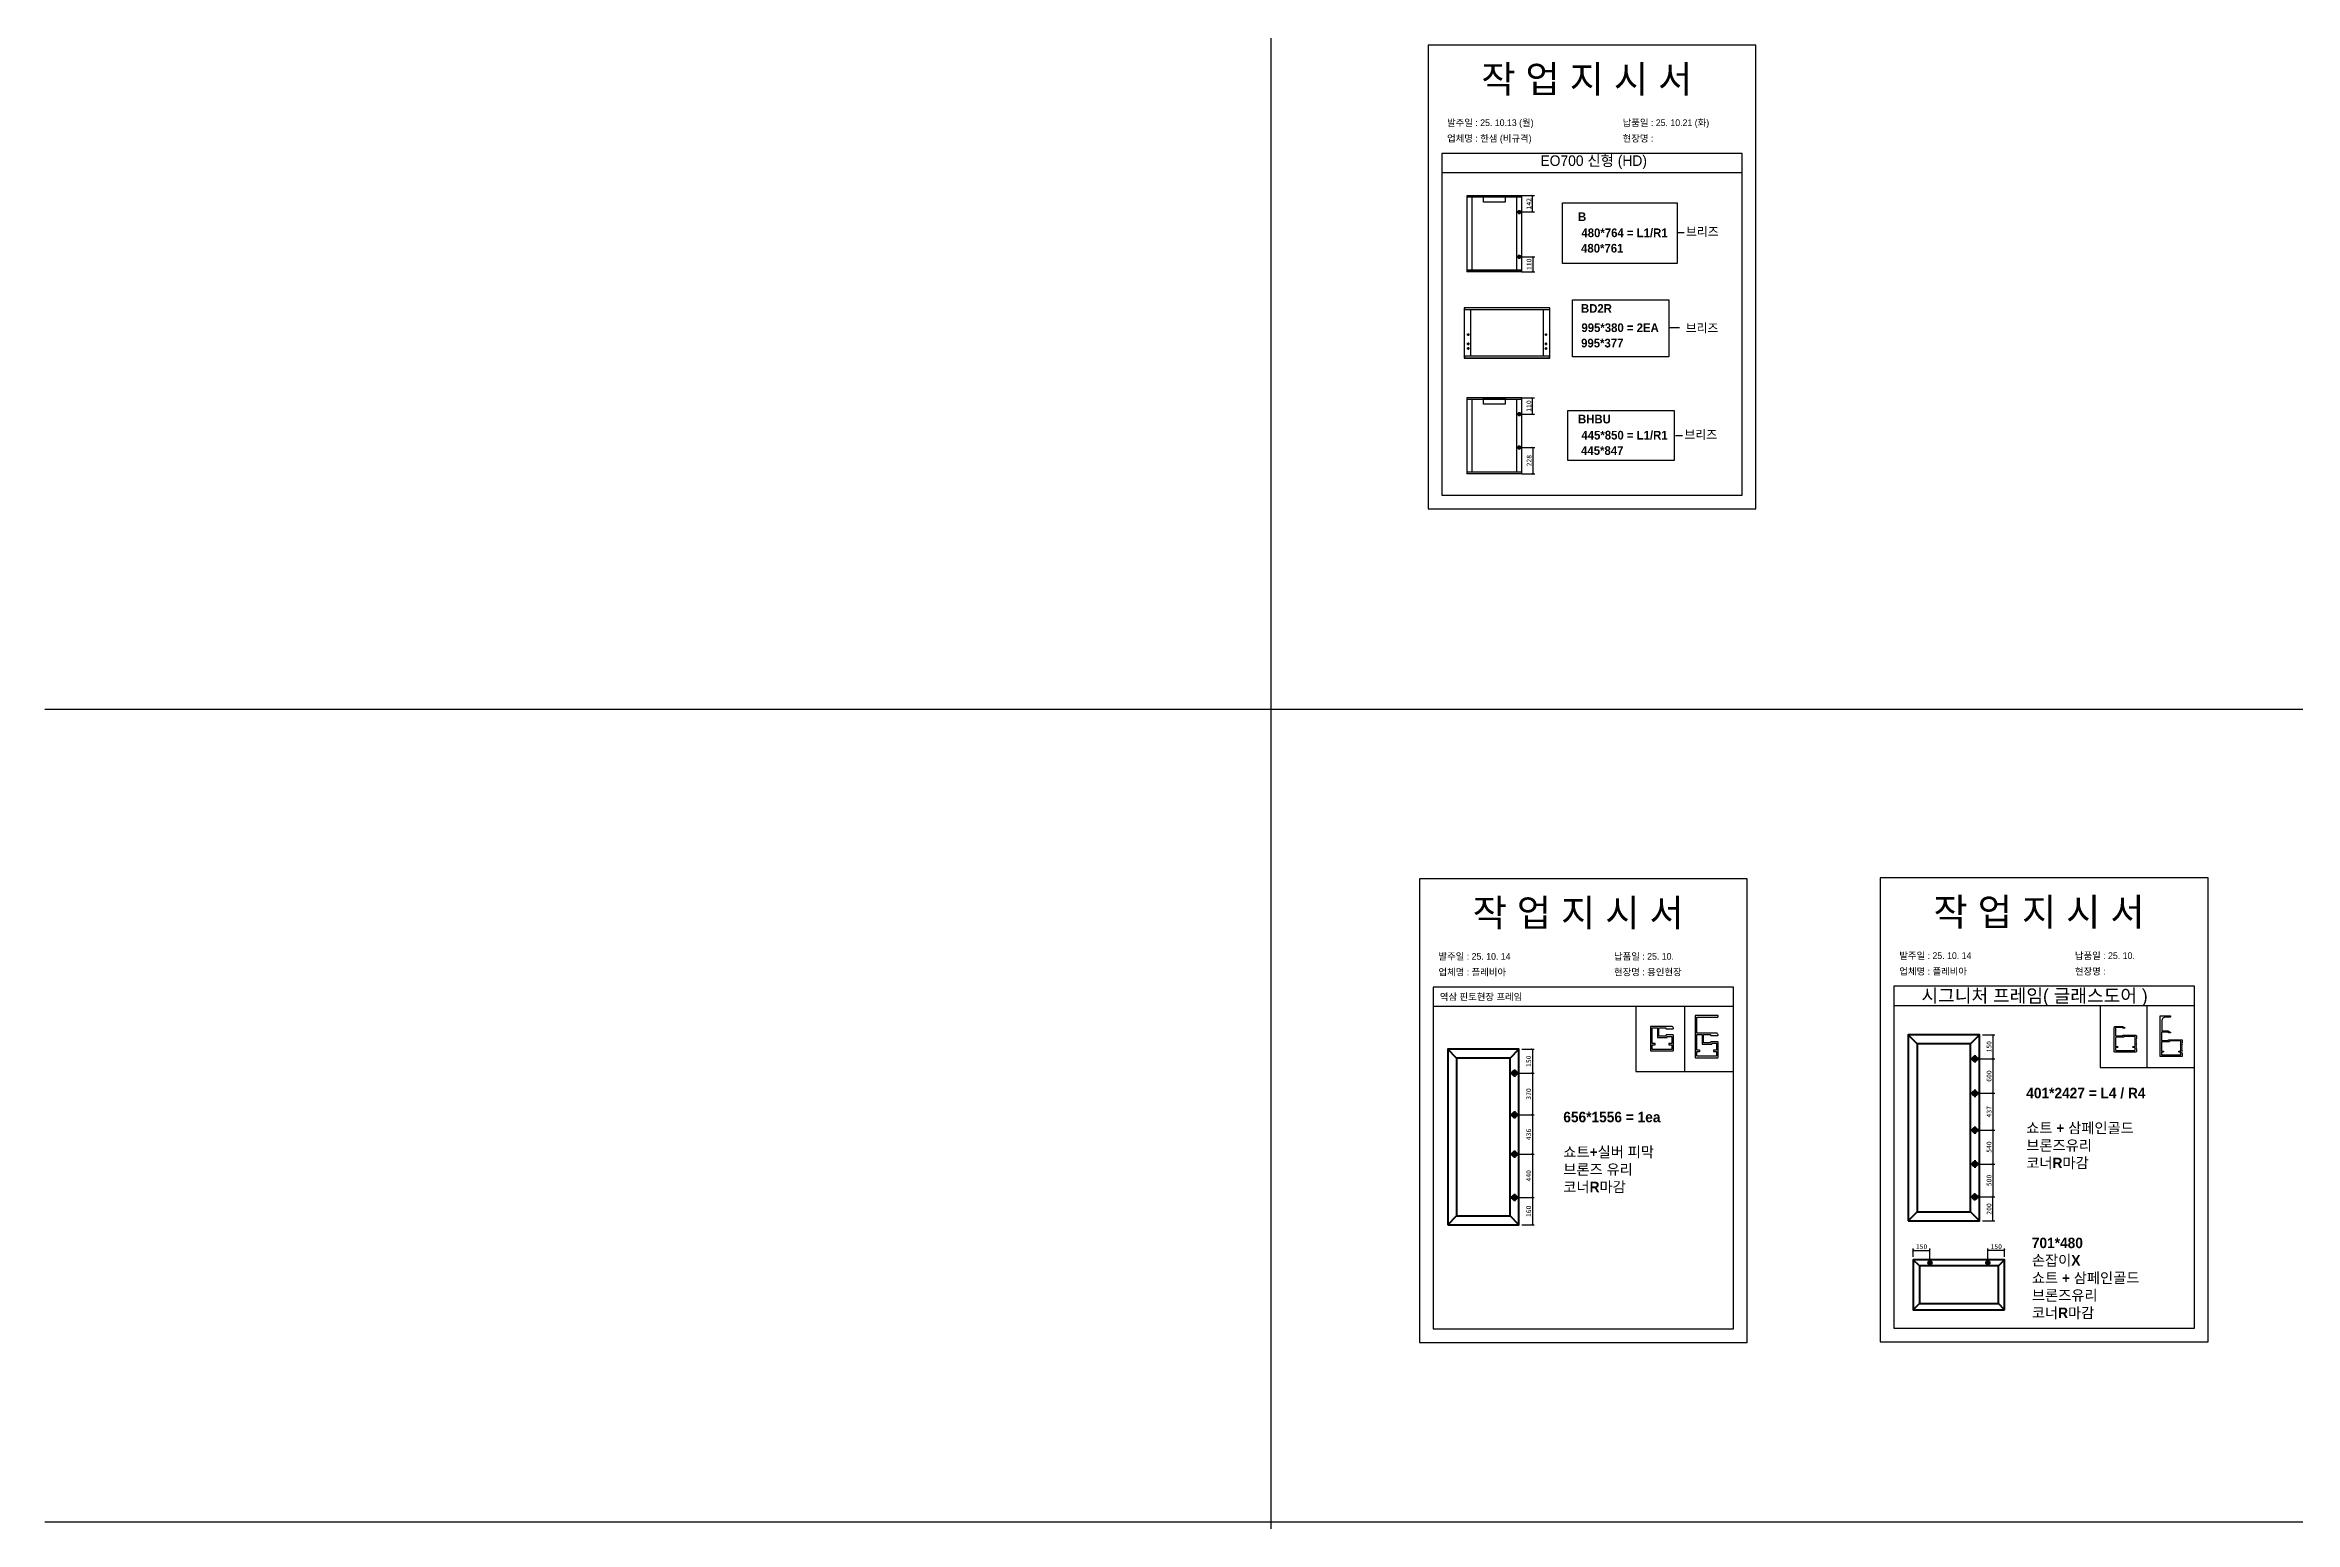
# Model space of a CAD drawing. Header units: millimetres. Extents: x -44117 to 256353, y -2095463 to 65325.
# Drawn here: x 104016 to 115549, y -382060 to -374493 of the extents above; entities that cross this region are included whole.
import ezdxf

# ---------------------------------------------------------------- set-up
doc = ezdxf.new("R2010")
doc.units = ezdxf.units.MM
doc.header["$LTSCALE"] = 10
doc.layers.add('Layer1', color=7, linetype='Continuous', lineweight=70)
doc.styles.add('MtX_Gulim', font='')
doc.styles.get('MtX_Gulim').set_extended_font_data('Gulim', bold=True)
doc.dimstyles.new('ISO-25', dxfattribs={"dimtxt": 2.5, "dimasz": 2.5, "dimexe": 1, "dimexo": 1, "dimtad": 1, "dimtxsty": 'Standard', "dimblk": 'ARCHTICK', "dimcen": 2.5, "dimadec": 0, "dimazin": 0, "dimtfac": 1, "dimtmove": 0, "dimatfit": 3, "dimfxl": 0, "dimarcsym": 0})

# ---------------------------------------------------------------- blocks, each defined once
blk = doc.blocks.new('_ArchTick')
at = {"color": 0, "linetype": 'ByBlock', "const_width": 0.15}
blk.add_lwpolyline([(-0.5, -0.5), (0.5, 0.5)], dxfattribs=at)
blk = doc.blocks.new('*D3545')
at = {"color": 0, "lineweight": -2}
for p, q in [((111588, -375264), (111651, -375264)), ((111641, -375348), (111641, -375264)), ((111588, -375348), (111651, -375348))]:
    blk.add_line(p, q, dxfattribs=at)
at = {"layer": 'Defpoints', "color": 0}
for p in [(111573, -375264), (111641, -375264), (111573, -375348)]:
    blk.add_point(p, dxfattribs=at)
at = {"color": 0, "lineweight": -2, "xscale": 10, "yscale": 10, "zscale": 10}
for p, rotation in [((111641, -375264), 90), ((111641, -375348), 270)]:
    blk.add_blockref('_ArchTick', p, dxfattribs=dict(at, rotation=rotation))
at = {"color": 0, "insert": (111622, -375306), "char_height": 25, "attachment_point": 5, "rotation": 90}
blk.add_mtext('142', dxfattribs=at)
blk = doc.blocks.new('*D3546')
at = {"color": 0, "lineweight": -2}
for p, q in [((111588, -375578), (111652, -375578)), ((111642, -375578), (111642, -375654)), ((111588, -375654), (111652, -375654))]:
    blk.add_line(p, q, dxfattribs=at)
at = {"layer": 'Defpoints', "color": 0}
for p in [(111573, -375578), (111573, -375654), (111642, -375654)]:
    blk.add_point(p, dxfattribs=at)
at = {"color": 0, "lineweight": -2, "xscale": 10, "yscale": 10, "zscale": 10}
for p, rotation in [((111642, -375578), 90), ((111642, -375654), 270)]:
    blk.add_blockref('_ArchTick', p, dxfattribs=dict(at, rotation=rotation))
at = {"color": 0, "insert": (111623, -375616), "char_height": 25, "attachment_point": 5, "rotation": 90}
blk.add_mtext('110', dxfattribs=at)
blk = doc.blocks.new('*D3547')
at = {"color": 0, "lineweight": -2}
for p, q in [((111588, -376300), (111651, -376300)), ((111641, -376384), (111641, -376300)), ((111588, -376384), (111651, -376384))]:
    blk.add_line(p, q, dxfattribs=at)
at = {"layer": 'Defpoints', "color": 0}
for p in [(111573, -376300), (111641, -376300), (111573, -376384)]:
    blk.add_point(p, dxfattribs=at)
at = {"color": 0, "lineweight": -2, "xscale": 10, "yscale": 10, "zscale": 10}
for p, rotation in [((111641, -376300), 90), ((111641, -376384), 270)]:
    blk.add_blockref('_ArchTick', p, dxfattribs=dict(at, rotation=rotation))
at = {"color": 0, "insert": (111622, -376342), "char_height": 25, "attachment_point": 5, "rotation": 90}
blk.add_mtext('110', dxfattribs=at)
blk = doc.blocks.new('*D3548')
at = {"color": 0, "lineweight": -2}
for p, q in [((111588, -376555), (111652, -376555)), ((111642, -376555), (111642, -376690)), ((111588, -376690), (111652, -376690))]:
    blk.add_line(p, q, dxfattribs=at)
at = {"layer": 'Defpoints', "color": 0}
for p in [(111573, -376555), (111573, -376690), (111642, -376690)]:
    blk.add_point(p, dxfattribs=at)
at = {"color": 0, "lineweight": -2, "xscale": 10, "yscale": 10, "zscale": 10}
for p, rotation in [((111642, -376555), 90), ((111642, -376690), 270)]:
    blk.add_blockref('_ArchTick', p, dxfattribs=dict(at, rotation=rotation))
at = {"color": 0, "insert": (111623, -376622), "char_height": 25, "attachment_point": 5, "rotation": 90}
blk.add_mtext('228', dxfattribs=at)
blk = doc.blocks.new('*D3557')
at = {"color": 0, "lineweight": -2}
for p, q in [((113947, -379564), (114010, -379564)), ((114000, -379564), (114000, -379686)), ((113923, -379686), (114010, -379686))]:
    blk.add_line(p, q, dxfattribs=at)
at = {"layer": 'Defpoints', "color": 0}
for p in [(113932, -379564), (113908, -379686), (114000, -379686)]:
    blk.add_point(p, dxfattribs=at)
at = {"color": 0, "lineweight": -2, "xscale": 10, "yscale": 10, "zscale": 10}
for p, rotation in [((114000, -379564), 90), ((114000, -379686), 270)]:
    blk.add_blockref('_ArchTick', p, dxfattribs=dict(at, rotation=rotation))
at = {"color": 0, "insert": (113981, -379625), "char_height": 25, "attachment_point": 5, "rotation": 90}
blk.add_mtext('150', dxfattribs=at)
blk = doc.blocks.new('*D3558')
at = {"color": 0, "lineweight": -2}
for p, q in [((113923, -380394), (114010, -380394)), ((114000, -380517), (114000, -380394)), ((113947, -380517), (114010, -380517))]:
    blk.add_line(p, q, dxfattribs=at)
at = {"layer": 'Defpoints', "color": 0}
for p in [(113908, -380394), (114000, -380394), (113932, -380517)]:
    blk.add_point(p, dxfattribs=at)
at = {"color": 0, "lineweight": -2, "xscale": 10, "yscale": 10, "zscale": 10}
for p, rotation in [((114000, -380394), 90), ((114000, -380517), 270)]:
    blk.add_blockref('_ArchTick', p, dxfattribs=dict(at, rotation=rotation))
at = {"color": 0, "insert": (113981, -380456), "char_height": 25, "attachment_point": 5, "rotation": 90}
blk.add_mtext('200', dxfattribs=at)
blk = doc.blocks.new('*D3559')
at = {"color": 0, "lineweight": -2}
for p, q in [((113923, -379686), (114010, -379686)), ((114000, -379686), (114000, -379863)), ((113923, -379863), (114010, -379863))]:
    blk.add_line(p, q, dxfattribs=at)
at = {"layer": 'Defpoints', "color": 0}
for p in [(113908, -379686), (113908, -379863), (114000, -379863)]:
    blk.add_point(p, dxfattribs=at)
at = {"color": 0, "lineweight": -2, "xscale": 10, "yscale": 10, "zscale": 10}
for p, rotation in [((114000, -379686), 90), ((114000, -379863), 270)]:
    blk.add_blockref('_ArchTick', p, dxfattribs=dict(at, rotation=rotation))
at = {"color": 0, "insert": (113981, -379775), "char_height": 25, "attachment_point": 5, "rotation": 90}
blk.add_mtext('600', dxfattribs=at)
blk = doc.blocks.new('*D3560')
at = {"color": 0, "lineweight": -2}
for p, q in [((113923, -379863), (114010, -379863)), ((114000, -379863), (114000, -380052)), ((113923, -380052), (114010, -380052))]:
    blk.add_line(p, q, dxfattribs=at)
at = {"layer": 'Defpoints', "color": 0}
for p in [(113908, -379863), (113908, -380052), (114000, -380052)]:
    blk.add_point(p, dxfattribs=at)
at = {"color": 0, "lineweight": -2, "xscale": 10, "yscale": 10, "zscale": 10}
for p, rotation in [((114000, -379863), 90), ((114000, -380052), 270)]:
    blk.add_blockref('_ArchTick', p, dxfattribs=dict(at, rotation=rotation))
at = {"color": 0, "insert": (113981, -379958), "char_height": 25, "attachment_point": 5, "rotation": 90}
blk.add_mtext('437', dxfattribs=at)
blk = doc.blocks.new('*D3561')
at = {"color": 0, "lineweight": -2}
for p, q in [((113923, -380052), (114010, -380052)), ((114000, -380052), (114000, -380226)), ((113923, -380226), (114010, -380226))]:
    blk.add_line(p, q, dxfattribs=at)
at = {"layer": 'Defpoints', "color": 0}
for p in [(113908, -380052), (113908, -380226), (114000, -380226)]:
    blk.add_point(p, dxfattribs=at)
at = {"color": 0, "lineweight": -2, "xscale": 10, "yscale": 10, "zscale": 10}
for p, rotation in [((114000, -380052), 90), ((114000, -380226), 270)]:
    blk.add_blockref('_ArchTick', p, dxfattribs=dict(at, rotation=rotation))
at = {"color": 0, "insert": (113981, -380139), "char_height": 25, "attachment_point": 5, "rotation": 90}
blk.add_mtext('540', dxfattribs=at)
blk = doc.blocks.new('*D3562')
at = {"color": 0, "lineweight": -2}
for p, q in [((113923, -380226), (114010, -380226)), ((114000, -380226), (114000, -380394)), ((113923, -380394), (114010, -380394))]:
    blk.add_line(p, q, dxfattribs=at)
at = {"layer": 'Defpoints', "color": 0}
for p in [(113908, -380226), (113908, -380394), (114000, -380394)]:
    blk.add_point(p, dxfattribs=at)
at = {"color": 0, "lineweight": -2, "xscale": 10, "yscale": 10, "zscale": 10}
for p, rotation in [((114000, -380226), 90), ((114000, -380394), 270)]:
    blk.add_blockref('_ArchTick', p, dxfattribs=dict(at, rotation=rotation))
at = {"color": 0, "insert": (113981, -380310), "char_height": 25, "attachment_point": 5, "rotation": 90}
blk.add_mtext('500', dxfattribs=at)
blk = doc.blocks.new('*D3563')
at = {"color": 0, "lineweight": -2}
for p, q in [((111586, -379637), (111650, -379637)), ((111640, -379637), (111640, -379760)), ((111563, -379760), (111650, -379760))]:
    blk.add_line(p, q, dxfattribs=at)
at = {"layer": 'Defpoints', "color": 0}
for p in [(111571, -379637), (111548, -379760), (111640, -379760)]:
    blk.add_point(p, dxfattribs=at)
at = {"color": 0, "lineweight": -2, "xscale": 10, "yscale": 10, "zscale": 10}
for p, rotation in [((111640, -379637), 90), ((111640, -379760), 270)]:
    blk.add_blockref('_ArchTick', p, dxfattribs=dict(at, rotation=rotation))
at = {"color": 0, "insert": (111621, -379699), "char_height": 25, "attachment_point": 5, "rotation": 90}
blk.add_mtext('150', dxfattribs=at)
blk = doc.blocks.new('*D3564')
at = {"color": 0, "lineweight": -2}
for p, q in [((111563, -379760), (111650, -379760)), ((111640, -379760), (111640, -379974)), ((111563, -379974), (111650, -379974))]:
    blk.add_line(p, q, dxfattribs=at)
at = {"layer": 'Defpoints', "color": 0}
for p in [(111548, -379760), (111548, -379974), (111640, -379974)]:
    blk.add_point(p, dxfattribs=at)
at = {"color": 0, "lineweight": -2, "xscale": 10, "yscale": 10, "zscale": 10}
for p, rotation in [((111640, -379760), 90), ((111640, -379974), 270)]:
    blk.add_blockref('_ArchTick', p, dxfattribs=dict(at, rotation=rotation))
at = {"color": 0, "insert": (111621, -379867), "char_height": 25, "attachment_point": 5, "rotation": 90}
blk.add_mtext('370', dxfattribs=at)
blk = doc.blocks.new('*D3565')
at = {"color": 0, "lineweight": -2}
for p, q in [((111563, -379974), (111650, -379974)), ((111640, -379974), (111640, -380175)), ((111563, -380175), (111650, -380175))]:
    blk.add_line(p, q, dxfattribs=at)
at = {"layer": 'Defpoints', "color": 0}
for p in [(111548, -379974), (111548, -380175), (111640, -380175)]:
    blk.add_point(p, dxfattribs=at)
at = {"color": 0, "lineweight": -2, "xscale": 10, "yscale": 10, "zscale": 10}
for p, rotation in [((111640, -379974), 90), ((111640, -380175), 270)]:
    blk.add_blockref('_ArchTick', p, dxfattribs=dict(at, rotation=rotation))
at = {"color": 0, "insert": (111621, -380074), "char_height": 25, "attachment_point": 5, "rotation": 90}
blk.add_mtext('436', dxfattribs=at)
blk = doc.blocks.new('*D3566')
at = {"color": 0, "lineweight": -2}
for p, q in [((111563, -380175), (111650, -380175)), ((111640, -380175), (111640, -380398)), ((111563, -380398), (111650, -380398))]:
    blk.add_line(p, q, dxfattribs=at)
at = {"layer": 'Defpoints', "color": 0}
for p in [(111548, -380175), (111548, -380398), (111640, -380398)]:
    blk.add_point(p, dxfattribs=at)
at = {"color": 0, "lineweight": -2, "xscale": 10, "yscale": 10, "zscale": 10}
for p, rotation in [((111640, -380175), 90), ((111640, -380398), 270)]:
    blk.add_blockref('_ArchTick', p, dxfattribs=dict(at, rotation=rotation))
at = {"color": 0, "insert": (111621, -380286), "char_height": 25, "attachment_point": 5, "rotation": 90}
blk.add_mtext('440', dxfattribs=at)
blk = doc.blocks.new('*D3567')
at = {"color": 0, "lineweight": -2}
for p, q in [((111563, -380398), (111650, -380398)), ((111640, -380398), (111640, -380538)), ((111586, -380538), (111650, -380538))]:
    blk.add_line(p, q, dxfattribs=at)
at = {"layer": 'Defpoints', "color": 0}
for p in [(111548, -380398), (111571, -380538), (111640, -380538)]:
    blk.add_point(p, dxfattribs=at)
at = {"color": 0, "lineweight": -2, "xscale": 10, "yscale": 10, "zscale": 10}
for p, rotation in [((111640, -380398), 90), ((111640, -380538), 270)]:
    blk.add_blockref('_ArchTick', p, dxfattribs=dict(at, rotation=rotation))
at = {"color": 0, "insert": (111621, -380468), "char_height": 25, "attachment_point": 5, "rotation": 90}
blk.add_mtext('160', dxfattribs=at)
blk = doc.blocks.new('*D3568')
at = {"color": 0, "lineweight": -2}
for p, q in [((113592, -380701), (113592, -380658)), ((113592, -380668), (113678, -380668)), ((113678, -380717), (113678, -380658))]:
    blk.add_line(p, q, dxfattribs=at)
at = {"layer": 'Defpoints', "color": 0}
for p in [(113592, -380716), (113678, -380668), (113678, -380732)]:
    blk.add_point(p, dxfattribs=at)
at = {"color": 0, "lineweight": -2, "xscale": 10, "yscale": 10, "zscale": 10, "rotation": 180}
blk.add_blockref('_ArchTick', (113592, -380668), dxfattribs=at)
at = {"color": 0, "lineweight": -2, "xscale": 10, "yscale": 10, "zscale": 10}
blk.add_blockref('_ArchTick', (113678, -380668), dxfattribs=at)
at = {"color": 0, "insert": (113635, -380649), "char_height": 25, "attachment_point": 5}
blk.add_mtext('150', dxfattribs=at)
blk = doc.blocks.new('*D3569')
at = {"color": 0, "lineweight": -2}
for p, q in [((113975, -380717), (113975, -380658)), ((114061, -380668), (113975, -380668)), ((114061, -380701), (114061, -380658))]:
    blk.add_line(p, q, dxfattribs=at)
at = {"layer": 'Defpoints', "color": 0}
for p in [(113975, -380668), (114061, -380716), (113975, -380732)]:
    blk.add_point(p, dxfattribs=at)
at = {"color": 0, "lineweight": -2, "xscale": 10, "yscale": 10, "zscale": 10, "rotation": 180}
blk.add_blockref('_ArchTick', (113975, -380668), dxfattribs=at)
at = {"color": 0, "lineweight": -2, "xscale": 10, "yscale": 10, "zscale": 10}
blk.add_blockref('_ArchTick', (114061, -380668), dxfattribs=at)
at = {"color": 0, "insert": (114018, -380649), "char_height": 25, "attachment_point": 5}
blk.add_mtext('150', dxfattribs=at)

msp = doc.modelspace()

# ---------------------------------------------------------------- linework, layer by layer
for p, q in [((112715.18093, -375047.75124), (111175.18093, -375047.75124)), ((112715.18093, -375147.75124), (111175.18093, -375147.75124)), ((111304.49119, -375264.75147), (111304.49119, -375654.17761)), ((111585.26767, -375265.25576), (111304.49119, -375265.25576)), ((111585.26767, -375272.87618), (111304.49119, -375272.87618)), ((111584.9875, -375264.4713), (111304.77135, -375264.4713)), ((111329.42567, -375272.31586), (111329.42567, -375646.0529)), ((111560.05302, -375646.0529), (111560.05302, -375272.87618)), ((111583.86685, -375272.87618), (111583.86685, -375264.4713)), ((111585.26767, -375654.17761), (111585.26767, -375264.75147)), ((112382.71866, -375452.81475), (112418.67501, -375452.81475)), ((111585.26767, -375646.0529), (111304.49119, -375646.0529)), ((111305.892, -375654.45779), (111305.892, -375646.0529)), ((111583.86685, -375646.0529), (111583.86685, -375654.45779)), ((111585.26767, -375653.67333), (111304.49119, -375653.67333)), ((111584.9875, -375654.45779), (111304.77135, -375654.45779)), ((111289.81337, -375838.88946), (111289.81337, -376097.33153)), ((111730.42377, -375839.55593), (111289.81337, -375839.55593)), ((111730.42377, -375849.62702), (111289.81337, -375849.62702)), ((111730.05351, -375838.5192), (111290.18363, -375838.5192)), ((111291.66468, -375838.5192), (111291.66468, -375849.62702)), ((111323.13685, -375849.62702), (111323.13685, -376086.59396)), ((111697.1003, -376086.59396), (111697.1003, -375849.62702)), ((111728.57247, -375838.5192), (111728.57247, -375849.62702)), ((111730.42377, -376097.33153), (111730.42377, -375838.88946)), ((111317.02755, -375976.25623), (111304.80894, -375976.25623)), ((111310.91824, -375970.14692), (111310.91824, -375982.36553)), ((111703.2096, -375976.25623), (111715.42821, -375976.25623)), ((111709.31891, -375970.14692), (111709.31891, -375982.36553)), ((112338.56439, -375939.95026), (112393.62256, -375939.95026)), ((111730.42377, -376086.59396), (111289.81337, -376086.59396)), ((111730.42377, -376096.66506), (111289.81337, -376096.66506)), ((111290.18363, -376097.70179), (111730.05351, -376097.70179)), ((111291.66468, -376086.59396), (111291.66468, -376097.70179)), ((111317.02755, -376023.64962), (111304.80894, -376023.64962)), ((111317.02755, -376047.34631), (111304.80894, -376047.34631)), ((111310.91824, -376017.54031), (111310.91824, -376029.75892)), ((111310.91824, -376041.23701), (111310.91824, -376053.45562)), ((111703.2096, -376023.64962), (111715.42821, -376023.64962)), ((111703.2096, -376047.34631), (111715.42821, -376047.34631)), ((111709.31891, -376017.54031), (111709.31891, -376029.75892)), ((111709.31891, -376041.23701), (111709.31891, -376053.45562)), ((111728.57247, -376097.70179), (111728.57247, -376086.59396)), ((111304.49119, -376300.36975), (111304.49119, -376689.79589)), ((111585.26767, -376300.87404), (111304.49119, -376300.87404)), ((111585.26767, -376308.49447), (111304.49119, -376308.49447)), ((111584.9875, -376300.08959), (111304.77135, -376300.08959)), ((111329.42567, -376307.93414), (111329.42567, -376681.67119)), ((111560.05302, -376681.67119), (111560.05302, -376308.49447)), ((111583.86685, -376308.49447), (111583.86685, -376300.08959)), ((111585.26767, -376689.79589), (111585.26767, -376300.36975)), ((112374.51513, -376492.61177), (112410.47148, -376492.61177)), ((111585.26767, -376681.67119), (111304.49119, -376681.67119)), ((111305.892, -376690.07607), (111305.892, -376681.67119)), ((111583.86685, -376681.67119), (111583.86685, -376690.07607)), ((111585.26767, -376689.29161), (111304.49119, -376689.29161)), ((111584.9875, -376690.07607), (111304.77135, -376690.07607)), ((112671.08363, -379319.03057), (111131.08363, -379319.03057)), ((115033.49752, -379315.24925), (113493.49752, -379315.24925)), ((112671.08363, -379419.03057), (111131.08363, -379419.03057)), ((112420.98586, -379751.1771), (112420.98586, -379419.03057)), ((115033.49752, -379415.24925), (113493.49752, -379415.24925)), ((114792.16203, -379730.57681), (114792.16203, -379415.24925)), ((112482.86537, -379474.77351), (112482.86537, -379474.77351))]:
    msp.add_line(p, q)
at = {"color": 1}
for p, q in [((104015.69829, -377896.07491), (196284.84516, -377896.07491)), ((104015.69829, -377896.07491), (196284.84516, -377896.07491)), ((104015.69829, -382059.71442), (196284.84516, -382059.71442)), ((104015.69829, -382059.71442), (196284.84516, -382059.71442))]:
    msp.add_line(p, q, dxfattribs=at)
for p in [(110300.49669, 21924.9366), (110300.49669, 14161.07811), (110300.49669, 18584.38997), (110300.49669, 10820.53148), (110300.49669, 18627.87121), (110300.49669, 10864.01272), (110300.49669, 15287.32457), (110300.49669, 7523.46608), (110300.49669, 3746.75115), (110300.49669, 21924.9366), (110300.49669, 14161.07811), (110300.49669, 18584.38997), (110300.49669, 10820.53148), (110300.49669, 18627.87121), (110300.49669, 10864.01272), (110300.49669, 15287.32457), (110300.49669, 7523.46608), (110300.49669, 3746.75115), (110300.49669, 21924.9366), (110300.49669, 14161.07811), (110300.49669, 18584.38997), (110300.49669, 10820.53148), (110300.49669, 18627.87121), (110300.49669, 10864.01272), (110300.49669, 15287.32457), (110300.49669, 7523.46608), (110300.49669, 3746.75115), (110300.49669, 21924.9366), (110300.49669, 14161.07811), (110300.49669, 18584.38997), (110300.49669, 10820.53148), (110300.49669, 18627.87121), (110300.49669, 10864.01272), (110300.49669, 15287.32457), (110300.49669, 7523.46608), (110300.49669, 3746.75115), (110300.49669, 21924.9366), (110300.49669, 14161.07811), (110300.49669, 18584.38997), (110300.49669, 10820.53148), (110300.49669, 18627.87121), (110300.49669, 10864.01272), (110300.49669, 15287.32457), (110300.49669, 7523.46608), (110300.49669, 3746.75115), (110300.49669, 21924.9366), (110300.49669, 14161.07811), (110300.49669, 18584.38997), (110300.49669, 10820.53148), (110300.49669, 18627.87121), (110300.49669, 10864.01272), (110300.49669, 15287.32457), (110300.49669, 7523.46608), (110300.49669, 3746.75115), (110300.49669, 21924.9366), (110300.49669, 14161.07811), (110300.49669, 18584.38997), (110300.49669, 10820.53148), (110300.49669, 18627.87121), (110300.49669, 10864.01272), (110300.49669, 15287.32457), (110300.49669, 7523.46608), (110300.49669, 3746.75115), (110300.49669, 21924.9366), (110300.49669, 14161.07811), (110300.49669, 18584.38997), (110300.49669, 10820.53148), (110300.49669, 18627.87121), (110300.49669, 10864.01272), (110300.49669, 15287.32457), (110300.49669, 7523.46608), (110300.49669, 3746.75115), (110300.49669, 21924.9366), (110300.49669, 14161.07811), (110300.49669, 18584.38997), (110300.49669, 10820.53148), (110300.49669, 18627.87121), (110300.49669, 10864.01272), (110300.49669, 15287.32457), (110300.49669, 7523.46608), (110300.49669, 3746.75115), (110300.49669, 21924.9366), (110300.49669, 14161.07811), (110300.49669, 18584.38997), (110300.49669, 10820.53148), (110300.49669, 18627.87121), (110300.49669, 10864.01272), (110300.49669, 15287.32457), (110300.49669, 7523.46608), (110300.49669, 3746.75115), (110300.49669, 12702.87182), (110300.49669, 4939.01333), (110300.49669, 9362.32519), (110300.49669, 1598.4667), (110300.49669, 9405.80642), (110300.49669, 1641.94794), (110300.49669, 6065.25979), (110300.49669, -1698.5987), (110300.49669, -5475.31363), (110300.49669, 12702.87182), (110300.49669, 4939.01333), (110300.49669, 9362.32519), (110300.49669, 1598.4667), (110300.49669, 9405.80642), (110300.49669, 1641.94794), (110300.49669, 6065.25979), (110300.49669, -1698.5987), (110300.49669, -5475.31363), (110300.49669, 12702.87182), (110300.49669, 4939.01333), (110300.49669, 9362.32519), (110300.49669, 1598.4667), (110300.49669, 9405.80642), (110300.49669, 1641.94794), (110300.49669, 6065.25979), (110300.49669, -1698.5987), (110300.49669, -5475.31363), (110300.49669, 12702.87182), (110300.49669, 4939.01333), (110300.49669, 9362.32519), (110300.49669, 1598.4667), (110300.49669, 9405.80642), (110300.49669, 1641.94794), (110300.49669, 6065.25979), (110300.49669, -1698.5987), (110300.49669, -5475.31363), (110300.49669, 12702.87182), (110300.49669, 4939.01333), (110300.49669, 9362.32519), (110300.49669, 1598.4667), (110300.49669, 9405.80642), (110300.49669, 1641.94794), (110300.49669, 6065.25979), (110300.49669, -1698.5987), (110300.49669, -5475.31363)]:
    msp.add_xline(p, (0, 1), dxfattribs=at)
for points in [[(111105.18093, -376868.58151), (112785.18093, -376868.58151), (112785.18093, -374492.58151), (111105.18093, -374492.58151)], [(111390.36872, -375265.25576), (111500.85101, -375265.25576), (111500.85101, -375297.53148), (111390.36872, -375297.53148)], [(111795.05074, -375300.73424), (112381.5522, -375300.73424), (112381.5522, -375611.75774), (111795.05074, -375611.75774)], [(111845.7743, -375797.48233), (112339.34186, -375797.48233), (112339.34186, -376089.28382), (111845.7743, -376089.28382)], [(111390.36872, -376300.87404), (111500.85101, -376300.87404), (111500.85101, -376333.14977), (111390.36872, -376333.14977)], [(111821.90949, -376365.8986), (112367.54573, -376365.8986), (112367.54573, -376621.90288), (111821.90949, -376621.90288)], [(111061.08363, -381139.86085), (112741.08363, -381139.86085), (112741.08363, -378763.86085), (111061.08363, -378763.86085)], [(113423.49752, -381136.07952), (115103.49752, -381136.07952), (115103.49752, -378760.07952), (113423.49752, -378760.07952)], [(112671.08363, -379419.03057), (112170.88809, -379419.03057), (112170.88809, -379751.1771), (112671.08363, -379751.1771)], [(115033.49752, -379415.24925), (114550.82655, -379415.24925), (114550.82655, -379730.57681), (115033.49752, -379730.57681)], [(112354.57108, -379571.61538), (112354.57108, -379607.61538), (112339.57108, -379607.61538), (112339.57108, -379614.81538), (112354.57108, -379614.81538), (112354.57108, -379638.21538), (112253.77108, -379638.21538), (112253.77108, -379614.81538), (112268.77108, -379614.81538), (112268.77108, -379607.61538), (112253.77108, -379607.61538), (112253.77108, -379527.81538), (112280.77108, -379527.81538), (112280.77108, -379577.01538), (112331.77108, -379577.01538), (112331.77108, -379571.61538)]]:
    msp.add_lwpolyline(points, close=True)
for points in [[(111175.18093, -375047.75124), (111175.18093, -376798.58151), (112715.18093, -376798.58151), (112715.18093, -375047.75124)], [(111131.08363, -379319.03057), (111131.08363, -381069.86085), (112671.08363, -381069.86085), (112671.08363, -379319.03057)], [(113493.49752, -379315.24925), (113493.49752, -381066.07952), (115033.49752, -381066.07952), (115033.49752, -379315.24925)]]:
    msp.add_lwpolyline(points)
for points in [[(112353.97108, -379520.61538), (112245.37108, -379520.61538), (112245.37108, -379643.61538, 0.4142135624), (112248.37108, -379646.61538), (112359.97108, -379646.61538, 0.4142135624), (112362.97108, -379643.61538), (112362.97108, -379567.41538, 0.4142135624), (112359.97108, -379564.41538), (112327.57108, -379564.41538, 0.4142135624), (112324.57108, -379567.41538), (112324.57108, -379570.41538), (112288.57108, -379570.41538), (112288.57108, -379527.21538), (112324.57108, -379527.21538), (112324.57108, -379530.21538, 0.4142135624), (112327.57108, -379533.21538), (112359.97108, -379533.21538, 0.4358343507), (112362.96304, -379529.99583, 0.4266533369)], [(112484.66537, -379472.97351), (112590.26537, -379472.97351, 0.4142135624), (112592.06537, -379471.17351), (112592.06537, -379466.37351, 0.4142135624), (112590.26537, -379464.57351), (112476.26537, -379464.57351, 0.4142135624), (112474.46537, -379466.37351), (112474.46537, -379555.17351), (112474.46537, -379678.17351, 0.4142135624), (112477.46537, -379681.17351), (112589.06537, -379681.17351, 0.4142135624), (112592.06537, -379678.17351), (112592.06537, -379601.97351, 0.4142135624), (112589.06537, -379598.97351), (112556.66537, -379598.97351, 0.4142135624), (112553.66537, -379601.97351), (112553.66537, -379603.17351, -0.4142135624), (112551.86537, -379604.97351), (112519.46537, -379604.97351, -0.4142135624), (112517.66537, -379603.17351), (112517.66537, -379563.57351, -0.4142135624), (112519.46537, -379561.77351), (112551.86537, -379561.77351, -0.4142135624), (112553.66537, -379563.57351), (112553.66537, -379564.77351, 0.4142135624), (112556.66537, -379567.77351), (112589.06537, -379567.77351, 0.4358343507), (112592.05733, -379564.55396, 0.4266533369), (112583.06537, -379555.17351), (112484.66537, -379555.17351, -0.4142135624), (112482.86537, -379553.37351), (112482.86537, -379474.77351, -0.4142135624)], [(112583.66537, -379607.97351), (112583.66537, -379640.37351, -0.4142135624), (112581.86537, -379642.17351), (112570.46537, -379642.17351, 0.4142135624), (112568.66537, -379643.97351), (112568.66537, -379647.57351, 0.4142135624), (112570.46537, -379649.37351), (112581.86537, -379649.37351, -0.4142135624), (112583.66537, -379651.17351), (112583.66537, -379670.97351, -0.4142135624), (112581.86537, -379672.77351), (112484.66537, -379672.77351, -0.4142135624), (112482.86537, -379670.97351), (112482.86537, -379651.17351, -0.4142135624), (112484.66537, -379649.37351), (112496.06537, -379649.37351, 0.4142135624), (112497.86537, -379647.57351), (112497.86537, -379643.97351, 0.4142135624), (112496.06537, -379642.17351), (112484.66537, -379642.17351, -0.4142135624), (112482.86537, -379640.37351), (112482.86537, -379564.17351, -0.4142135624), (112484.66537, -379562.37351), (112508.06537, -379562.37351, -0.4142135624), (112509.86537, -379564.17351), (112509.86537, -379609.77351, 0.4142135624), (112511.66537, -379611.57351), (112559.06537, -379611.57351, 0.4142135624), (112560.86537, -379609.77351), (112560.86537, -379607.97351, -0.4142135624), (112562.66537, -379606.17351), (112581.86537, -379606.17351, -0.4142135624)]]:
    msp.add_lwpolyline(points, format="xyb", close=True)
at = {"color": 7, "elevation": 0}
for points in [[(114736.84, -379569.06826), (114736.84, -379581.96826), (114735.04, -379583.76826), (114736.84, -379585.56826), (114735.04, -379587.36826), (114736.84, -379589.16826), (114735.04, -379590.96826), (114736.84, -379592.76826), (114735.04, -379594.56826), (114736.84, -379596.36826), (114735.04, -379598.16826), (114736.84, -379599.96826), (114735.04, -379601.76826), (114736.84, -379603.56826), (114735.04, -379605.36826), (114736.84, -379607.16826), (114735.04, -379608.96826), (114736.84, -379610.76826), (114735.04, -379612.56826), (114736.84, -379614.36826), (114735.04, -379616.16826), (114736.84, -379617.96826), (114735.04, -379619.76826), (114736.84, -379621.56826), (114735.04, -379623.36826), (114736.84, -379625.16826), (114735.04, -379626.96826), (114736.84, -379628.76826), (114735.04, -379630.56826), (114736.84, -379632.36826), (114735.04, -379634.16826), (114736.84, -379635.96826), (114736.84, -379648.86826, -0.4142135624), (114733.84, -379651.86826), (114733.84, -379651.86826), (114624.64, -379651.86826, -0.4142135624), (114622.84, -379650.06826), (114622.84, -379526.46826, -0.4142135624), (114628.84, -379520.46826), (114664.54357, -379520.46826), (114675.58982, -379526.55428, -0.855700792), (114675.04, -379530.06826), (114667.84, -379530.06826, -0.4142135624), (114666.04, -379528.26826), (114666.04, -379527.66826, 0.4142135624), (114664.84, -379526.46826), (114631.84, -379526.46826, 0.4142135624), (114630.04, -379528.26826), (114630.04, -379567.86826, 0.4142135624), (114631.84, -379569.66826), (114664.84, -379569.66826, 0.4142135624), (114666.04, -379568.46826), (114666.04, -379567.86826, -0.4142135624), (114667.84, -379566.06826), (114733.84, -379566.06826, -0.4142135623), (114736.84, -379569.06826)], [(114898.1358, -379472.65925, -0.2301863539), (114894.98791, -379472.65925, 0.2466321039), (114892.19822, -379472.62646, -0.118515719), (114890.56186, -379473.01986), (114887.29397, -379473.01986, 0.4142135624), (114866.41397, -379493.89986), (114866.41397, -379543.81986), (114899.11754, -379543.81986), (114910.16379, -379549.90588, -0.855700792), (114909.61397, -379553.41986), (114902.41397, -379553.41986, -0.4142135624), (114900.61397, -379551.61986), (114900.61397, -379551.01986, 0.4142135624), (114899.41397, -379549.81986), (114866.41397, -379549.81986, 0.4142135624), (114864.61397, -379551.61986), (114864.61397, -379591.21986, 0.4142135624), (114866.41397, -379593.01986), (114899.41397, -379593.01986, 0.4142135624), (114900.61397, -379591.81986), (114900.61397, -379591.21986, -0.4142135624), (114902.41397, -379589.41986), (114968.41397, -379589.41986, -0.4142135623), (114971.41397, -379592.41986), (114971.41397, -379605.31986), (114969.61397, -379607.11986), (114971.41397, -379608.91986), (114969.61397, -379610.71986), (114971.41397, -379612.51986), (114969.61397, -379614.31986), (114971.41397, -379616.11986), (114969.61397, -379617.91986), (114971.41397, -379619.71986), (114969.61397, -379621.51986), (114971.41397, -379623.31986), (114969.61397, -379625.11986), (114971.41397, -379626.91986), (114969.61397, -379628.71986), (114971.41397, -379630.51986), (114969.61397, -379632.31986), (114971.41397, -379634.11986), (114969.61397, -379635.91986), (114971.41397, -379637.71986), (114969.61397, -379639.51986), (114971.41397, -379641.31986), (114969.61397, -379643.11986), (114971.41397, -379644.91986), (114969.61397, -379646.71986), (114971.41397, -379648.51986), (114969.61397, -379650.31986), (114971.41397, -379652.11986), (114969.61397, -379653.91986), (114971.41397, -379655.71986), (114969.61397, -379657.51986), (114971.41397, -379659.31986), (114971.41397, -379672.21986, -0.4142135624), (114968.41397, -379675.21986), (114968.41397, -379675.21986), (114859.21397, -379675.21986, -0.4142135624), (114857.41397, -379673.41986), (114857.41397, -379468.81986, -0.4142135624), (114860.41397, -379465.81986), (114908.41397, -379465.81986, -0.4142135624), (114911.41397, -379468.81986), (114911.41397, -379470.01986, -0.4142135624), (114908.41397, -379473.01986, -0.1244779229), (114906.98791, -379472.65925, 0.2466321039), (114904.19822, -379472.62646, -0.2404082058), (114900.9255, -379472.62646, 0.2466321039), (114898.1358, -379472.65925), (114898.1358, -379472.65925, -0.2466321039), (114900.9255, -379472.62646)]]:
    msp.add_lwpolyline(points, format="xyb", dxfattribs=at)
at = {"color": 7}
for points in [[(114630.04, -379577.46826), (114630.04, -379623.66826), (114639.04, -379623.66826, -0.4142135624), (114640.84, -379625.46826), (114640.84, -379626.66826, -0.4142135624), (114639.04, -379628.46826), (114630.04, -379628.46826), (114630.04, -379641.66826, 0.4142135624), (114631.84, -379643.46826), (114727.54, -379643.46826, 0.4142135624), (114729.34, -379641.66826), (114729.34, -379630.26826, 0.4142135624), (114727.54, -379628.46826), (114720.34, -379628.46826, -0.4142135624), (114718.54, -379626.66826), (114718.54, -379625.46826, -0.4142135624), (114720.34, -379623.66826), (114727.54, -379623.66826, 0.4142135624), (114729.34, -379621.86826), (114729.34, -379573.86826, 0.4142135624), (114727.54, -379572.06826), (114673.24, -379572.06826, 0.4142135624), (114672.04, -379573.26826), (114672.04, -379573.86826, -0.414213547), (114670.24, -379575.66826), (114631.84229, -379575.66826, 0.4145851533), (114630.04, -379577.46826)], [(114864.61397, -379600.81986), (114864.61397, -379647.01986), (114873.61397, -379647.01986, -0.4142135624), (114875.41397, -379648.81986), (114875.41397, -379650.01986, -0.4142135624), (114873.61397, -379651.81986), (114864.61397, -379651.81986), (114864.61397, -379665.01986, 0.4142135624), (114866.41397, -379666.81986), (114962.11397, -379666.81986, 0.4142135624), (114963.91397, -379665.01986), (114963.91397, -379653.61986, 0.4142135624), (114962.11397, -379651.81986), (114954.91397, -379651.81986, -0.4142135624), (114953.11397, -379650.01986), (114953.11397, -379648.81986, -0.4142135624), (114954.91397, -379647.01986), (114962.11397, -379647.01986, 0.4142135624), (114963.91397, -379645.21986), (114963.91397, -379597.21986, 0.4142135624), (114962.11397, -379595.41986), (114907.81397, -379595.41986, 0.4142135624), (114906.61397, -379596.61986), (114906.61397, -379597.21986, -0.414213547), (114904.81397, -379599.01986), (114866.41625, -379599.01986, 0.4145851533), (114864.61397, -379600.81986)]]:
    msp.add_lwpolyline(points, format="xyb", dxfattribs=at)
for centre in [(111310.91824, -375976.25623), (111709.31891, -375976.25623), (111310.91824, -376023.64962), (111310.91824, -376047.34631), (111709.31891, -376023.64962), (111709.31891, -376047.34631)]:
    msp.add_circle(centre, 3.70261)
for centre, radius, start, end in [((111584.9875, -375264.75147), 0.28016, 0, 90), ((111304.77135, -375654.17762), 0.28016, 180, 270), ((111584.9875, -375654.17762), 0.28016, 270, 0), ((111290.18363, -375838.88946), 0.37026, 90, 180), ((111730.05351, -375838.88946), 0.37026, 0, 90), ((111290.18363, -376097.33153), 0.37026, 180, 270), ((111730.05351, -376097.33153), 0.37026, 270, 0), ((111584.9875, -376300.36975), 0.28016, 0, 90), ((111304.77135, -376689.7959), 0.28016, 180, 270), ((111584.9875, -376689.7959), 0.28016, 270, 0)]:
    msp.add_arc(centre, radius, start, end)
at = {"layer": 'Layer1'}
for p, q in [((111573.15047, -375337.99842), (111573.15047, -375358.64985)), ((111573.15047, -375588.59887), (111573.15047, -375567.94744)), ((111573.15047, -376373.6167), (111573.15047, -376394.26813)), ((111573.15047, -376564.90291), (111573.15047, -376544.25148)), ((113612.03993, -379609.75972), (113566.37424, -379564.09403)), ((113886.03407, -379609.75972), (113931.69976, -379564.09403)), ((111251.78671, -379683.1328), (111206.12102, -379637.46711)), ((111525.78086, -379683.1328), (111571.44655, -379637.46711)), ((113908.37786, -379667.41192), (113908.37786, -379705.37484)), ((111548.12465, -379740.78501), (111548.12465, -379778.74792)), ((113908.37786, -379844.51635), (113908.37786, -379882.47926)), ((111548.12465, -379955.06457), (111548.12465, -379993.02748)), ((113908.37786, -380033.32811), (113908.37786, -380071.29102)), ((111548.12465, -380155.84621), (111548.12465, -380193.80912)), ((113908.37786, -380206.8308), (113908.37786, -380244.79372)), ((111548.12465, -380378.56197), (111548.12465, -380416.52489)), ((113908.37786, -380413.4325), (113908.37786, -380375.46959)), ((111206.12102, -380537.55039), (111251.78671, -380491.8847)), ((111571.44655, -380537.55039), (111525.78086, -380491.8847)), ((113566.37424, -380516.7504), (113612.03993, -380471.08471)), ((113931.69976, -380516.7504), (113886.03407, -380471.08471)), ((113886.03407, -380471.08471), (113931.69976, -380516.7504)), ((113624.21368, -380747.93621), (113592.15035, -380715.87288)), ((114060.68787, -380715.87288), (114028.62455, -380747.93621)), ((114028.62455, -380747.93621), (114060.68787, -380715.87288)), ((113664.69312, -380732.24792), (113691.34808, -380732.24792)), ((113988.14511, -380732.24792), (113961.49015, -380732.24792)), ((113624.21368, -380940.31615), (113592.15035, -380972.37948)), ((114060.68787, -380972.37948), (114028.62455, -380940.31615))]:
    msp.add_line(p, q, dxfattribs=at)
for points in [[(111583.47619, -375348.32413), (111562.82476, -375348.32413)], [(111583.47619, -375578.27316), (111562.82476, -375578.27316)], [(111583.47619, -376383.94241), (111562.82476, -376383.94241)], [(111583.47619, -376554.5772), (111562.82476, -376554.5772)], [(113566.37424, -380516.7504), (113931.69976, -380516.7504), (113931.69976, -379564.09403), (113566.37424, -379564.09403)], [(111206.12102, -380537.55039), (111571.44655, -380537.55039), (111571.44655, -379637.46711), (111206.12102, -379637.46711)], [(111251.78671, -380491.8847), (111525.78086, -380491.8847), (111525.78086, -379683.1328), (111251.78671, -379683.1328)], [(113612.03993, -380471.08471), (113886.03407, -380471.08471), (113886.03407, -379609.75972), (113612.03993, -379609.75972)], [(113927.35932, -379686.39338), (113889.3964, -379686.39338)], [(111567.10611, -379759.76646), (111529.14319, -379759.76646)], [(113927.35932, -379863.49781), (113889.3964, -379863.49781)], [(111567.10611, -379974.04603), (111529.14319, -379974.04603)], [(113927.35932, -380052.30956), (113889.3964, -380052.30956)], [(111567.10611, -380174.82766), (111529.14319, -380174.82766)], [(113927.35932, -380225.81226), (113889.3964, -380225.81226)], [(111567.10611, -380397.54343), (111529.14319, -380397.54343)], [(113927.35932, -380394.45105), (113889.3964, -380394.45105)], [(114060.68787, -380972.37948), (114060.68787, -380715.87288), (113592.15035, -380715.87288), (113592.15035, -380972.37948)], [(113678.0206, -380718.92044), (113678.0206, -380745.5754)], [(113974.81763, -380718.92044), (113974.81763, -380745.5754)], [(114028.62455, -380940.31615), (114028.62455, -380747.93621), (113624.21368, -380747.93621), (113624.21368, -380940.31615)]]:
    msp.add_lwpolyline(points, close=True, dxfattribs=at)
for centre, radius in [((111573.15047, -375348.32413), 6.88381), ((111573.15047, -375578.27316), 6.88381), ((111573.15047, -376383.94241), 6.88381), ((111573.15047, -376554.5772), 6.88381), ((113908.37786, -379686.39338), 12.6543), ((111548.12465, -379759.76646), 12.6543), ((113908.37786, -379863.49781), 12.6543), ((111548.12465, -379974.04603), 12.6543), ((113908.37786, -380052.30956), 12.6543), ((111548.12465, -380174.82766), 12.6543), ((113908.37786, -380225.81226), 12.6543), ((111548.12465, -380397.54343), 12.6543), ((113908.37786, -380394.45105), 12.6543), ((113678.0206, -380732.24792), 8.88499), ((113974.81763, -380732.24792), 8.88499)]:
    msp.add_circle(centre, radius, dxfattribs=at)

# ---------------------------------------------------------------- texts
at = {"linetype": 'Continuous', "style": 'MtX_Gulim'}
for s, height, p in [('B', 44.50828, (111874.01738, -375394.56045)), ('480*764 = L1/R1', 44.508282, (111891.50133, -375477.05936)), ('브리즈', 44.508282, (112427.6641, -375471.44489)), ('BD2R', 44.508282, (111889.15555, -375864.43862)), ('995*380 = 2EA', 44.508282, (111891.50133, -375963.03796)), ('브리즈', 44.508282, (112426.18315, -375965.52972)), ('BHBU', 44.508282, (111874.01738, -376431.30538)), ('445*850 = L1/R1', 44.508282, (111891.50133, -376513.80429)), ('브리즈', 44.508282, (112419.46057, -376511.24192))]:
    msp.add_text(s, height=height, dxfattribs=at).set_placement(p)
at = {"color": 242, "linetype": 'Continuous', "true_color": 0xcd2027, "style": 'MtX_Gulim'}
for s, p in [('480*761', (111889.84446, -375555.9406)), ('995*377', (111889.84446, -376041.91921)), ('445*847', (111889.84446, -376592.68553))]:
    msp.add_text(s, height=44.508282, dxfattribs=at).set_placement(p)
at = {"attachment_point": 1}
for s, width, gutter_width, heights, insert, char_height in [('{\\fGulim|b0|i0|c129|p50;작 업 지 시 서}', 3307.3198183, 12.5, [-155.84554], (111377.98753, -374596.74403), 140), ('{\\fGulim|b0|i0|c129|p50;업체명 : 한샘 (비규격)}', 3307.3198183, 12.5, [36.11279], (111202.77817, -374954.12063), 34.3), ('\\pt11;{\\fGulim|b0|i0|c129|p50;발주일 : 25. 10.13 (월)}', 3307.3198183, 12.5, [34.50412], (111202.77817, -374873.46445), 34.3), ('{\\fGulim|b0|i0|c129|p50;현장명 : }', 3307.3198183, 12.5, [-38.2735], (112102.75616, -374954.12063), 34.3), ('{\\fGulim|b0|i0|c129|p50;납품일 : 25. 10.21 (화)}', 3307.3198183, 12.5, [36.39796], (112102.75616, -374873.46445), 34.3), ('{\\fGulim|b0|i0|c129|p50;EO700 신형 (HD)}', 5224.9748335, 19.74777, [57.05176], (111681.72959, -375057.88558), 54.1878762), ('{\\fGulim|b0|i0|c129|p50;작 업 지 시 서}', 3307.3198183, 12.5, [-155.84554], (111333.89024, -378868.02336), 140), ('{\\fGulim|b0|i0|c129|p50;작 업 지 시 서}', 3307.3198183, 12.5, [-155.84554], (113696.30413, -378864.24204), 140), ('{\\fGulim|b0|i0|c129|p50;업체명 : 플레비아}', 3307.3198183, 12.5, [36.11279], (111158.68088, -379225.39996), 34.3), ('{\\fGulim|b0|i0|c129|p50;발주일 : 25. 10. 14}', 3307.3198183, 12.5, [34.50412], (111158.68088, -379144.74378), 34.3), ('{\\fGulim|b0|i0|c129|p50;현장명 : 용인현장}', 3307.3198183, 12.5, [-38.2735], (112058.65886, -379225.39996), 34.3), ('{\\fGulim|b0|i0|c129|p50;납품일 : 25. 10. }', 3307.3198183, 12.5, [37.67976], (112058.65886, -379144.74378), 34.3), ('{\\fGulim|b0|i0|c129|p50;업체명 : 플레비아}', 3307.3198183, 12.5, [36.11279], (113521.09477, -379221.61863), 34.3), ('{\\fGulim|b0|i0|c129|p50;발주일 : 25. 10. 14 }', 3307.3198183, 12.5, [34.50412], (113521.09477, -379140.96246), 34.3), ('{\\fGulim|b0|i0|c129|p50;현장명 : }', 3307.3198183, 12.5, [-38.2735], (114421.07275, -379221.61863), 34.3), ('{\\fGulim|b0|i0|c129|p50;납품일 : 25. 10. }', 3307.3198183, 12.5, [37.67976], (114421.07275, -379140.96246), 34.3), ('{\\fGulim|b0|i0|c129|p50;시그니처 프레임( 글래스도어 )}', 6570.6870665, 24.83388, [71.74566], (113634.3285, -379329.33723), 68.1441707), ('{\\fGulim|b0|i0|c129|p50;역삼 핀토현장 프레임}', 3307.3198183, 12.5, [38.31917], (111165.72308, -379352.06606), 34.3), ('{\\fGulim|b1|i0|c129|p50;401*2427 = L4 / R4\\P\\P쇼트 + 삼페인골드\\P브론즈유리\\P코너R마감}', 3452.1381003, 13.04734, [-427.56278], (114171.61642, -379835.06024), 53.7028516), ('{\\fGulim|b1|i0|c129|p50;656*1556 = 1ea\\P\\P쇼트+실버 피막\\P브론즈 유리\\P코너R마감}', 3452.1381003, 13.04734, [-422.66133], (111798.62951, -379958.15317), 53.7028516), ('{\\fGulim|b1|i0|c129|p50;701*480\\P손잡이X\\P쇼트 + 삼페인골드\\P브론즈유리\\P코너R마감}', 3452.1381003, 13.04734, [-425.14757], (114200.32876, -380603.11544), 53.7028516)]:
    msp.add_mtext_dynamic_manual_height_columns(s, width=width, gutter_width=gutter_width, heights=heights, dxfattribs=dict(at, insert=insert, char_height=char_height))

# ---------------------------------------------------------------- dimensions: what is measured, and where the dimension line sits
for base, p1, p2, angle, text, picture, middle in [((111641.05352, -375264.4713), (111573.15047, -375348.32413), (111573.15047, -375264.4713), 90, '142', '*D3545', (111622.30352, -375306.39772)), ((111642.13958, -375654.45779), (111573.15047, -375578.27316), (111573.15047, -375654.45779), 90, '110', '*D3546', (111623.38958, -375616.36547)), ((111641.05352, -376300.08959), (111573.15047, -376383.94241), (111573.15047, -376300.08959), 90, '110', '*D3547', (111622.30352, -376342.016)), ((113999.85834, -379686.39338), (113931.69976, -379564.09403), (113908.37786, -379686.39338), 90, '150', '*D3557', (113981.10834, -379625.2437)), ((111639.60512, -379759.76646), (111571.44655, -379637.46711), (111548.12465, -379759.76646), 90, '150', '*D3563', (111620.85512, -379698.61679)), ((113999.85834, -379863.49781), (113908.37786, -379686.39338), (113908.37786, -379863.49781), 90, '600', '*D3559', (113981.10834, -379774.94559)), ((111639.60512, -379974.04603), (111548.12465, -379759.76646), (111548.12465, -379974.04603), 90, '370', '*D3564', (111620.85512, -379866.90625)), ((113999.85834, -380052.30956), (113908.37786, -379863.49781), (113908.37786, -380052.30956), 90, '437', '*D3560', (113981.10834, -379957.90368)), ((111639.60512, -380174.82766), (111548.12465, -379974.04603), (111548.12465, -380174.82766), 90, '436', '*D3565', (111620.85512, -380074.43685)), ((113999.85834, -380225.81226), (113908.37786, -380052.30956), (113908.37786, -380225.81226), 90, '540', '*D3561', (113981.10834, -380139.06091)), ((111639.60512, -380397.54343), (111548.12465, -380174.82766), (111548.12465, -380397.54343), 90, '440', '*D3566', (111620.85512, -380286.18555)), ((113999.85834, -380394.45105), (113908.37786, -380225.81226), (113908.37786, -380394.45105), 90, '500', '*D3562', (113981.10834, -380310.13165)), ((111639.60512, -380537.55039), (111548.12465, -380397.54343), (111571.44655, -380537.55039), 90, '160', '*D3567', (111620.85512, -380467.54691)), ((113999.85834, -380394.45105), (113931.69976, -380516.7504), (113908.37786, -380394.45105), 270, '200', '*D3558', (113981.10834, -380455.60072)), ((113678.0206, -380668.01659), (113592.15035, -380715.87288), (113678.0206, -380732.24792), 180, '150', '*D3568', (113635.08547, -380649.26659))]:
    dim = msp.add_linear_dim(base=base, p1=p1, p2=p2, angle=angle, text=text, dimstyle='ISO-25', override={"dimscale": 10, "dimasz": 1, "dimexo": 1.5, "dimtxsty": 'Standard'})
    dim.commit()
    dim.dimension.update_dxf_attribs({"geometry": picture, "text_midpoint": middle})
dim = msp.add_linear_dim(base=(111642.13958, -376690.07607), p1=(111573.15047, -376554.5772), p2=(111573.15047, -376690.07607), angle=90, text='228', dimstyle='ISO-25', override={"dimscale": 10, "dimasz": 1, "dimexo": 1.5, "dimtxsty": 'Standard'})
dim.commit()
dim.dimension.update_dxf_attribs({"geometry": '*D3548', "text_midpoint": (111642.13958, -376622.32663), "dimtype": 160})
dim = msp.add_linear_dim(base=(113974.81763, -380668.01659), p1=(114060.68787, -380715.87288), p2=(113974.81763, -380732.24792), text='150', dimstyle='ISO-25', override={"dimscale": 10, "dimasz": 1, "dimexo": 1.5, "dimtxsty": 'Standard'})
dim.commit()
dim.dimension.update_dxf_attribs({"geometry": '*D3569', "text_midpoint": (114017.75275, -380649.26659)})

doc.saveas('drawing.dxf')
